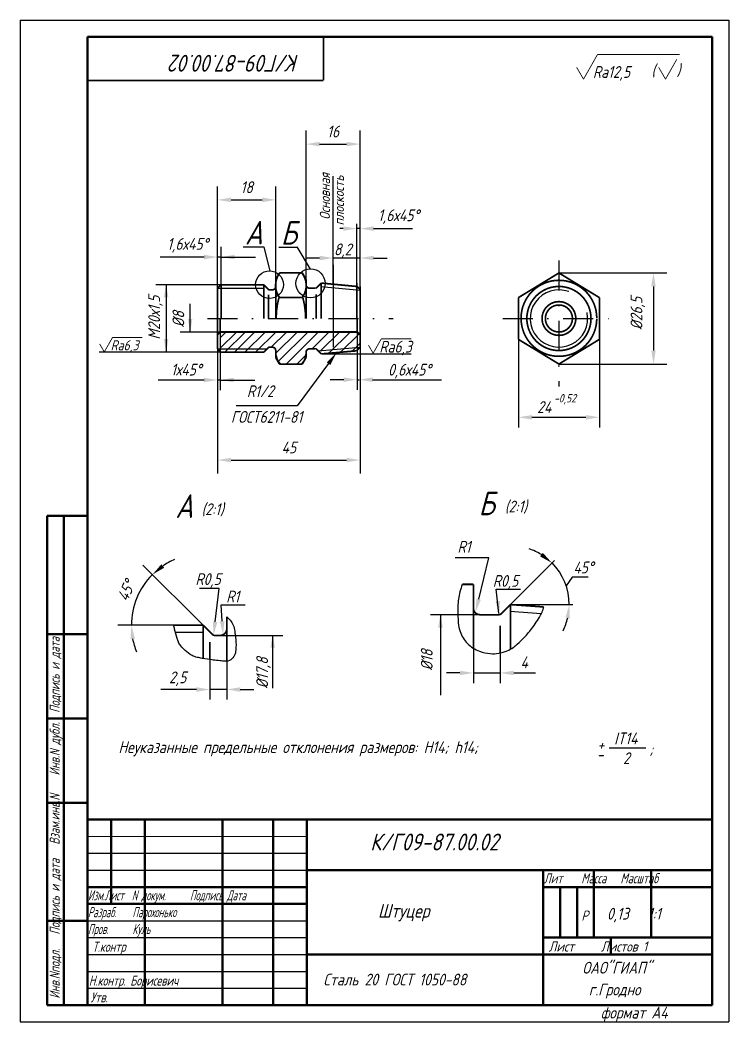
# Model space of a CAD drawing. Header units: inches. Extents: x 1065 to 7392, y 1020 to 3127.
# Drawn here: x 3932.5 to 4142.5, y 2289.9 to 2586.9 of the extents above; entities that cross this region are included whole.
import ezdxf
from ezdxf.enums import TextEntityAlignment as Align

# ---------------------------------------------------------------- set-up
doc = ezdxf.new("R2010")
doc.units = ezdxf.units.IN
doc.header["$LTSCALE"] = 0.7
doc.header["$MEASUREMENT"] = 0
doc.linetypes.add('DASHDOT', pattern=[25.4, 12.7, -6.35, 0, -6.35])
doc.styles.add('ROMANC', font='romanc', dxfattribs={"width": 0.8, "oblique": 15, "height": 3.5})
doc.styles.get("Standard").update_dxf_attribs({"font": 'romand.shx', "width": 0.8, "oblique": 15, "height": 3.5})
doc.dimstyles.get("Standard").update_dxf_attribs({"dimtxt": 3.5, "dimasz": 4, "dimexe": 4, "dimexo": 0, "dimgap": 2, "dimtad": 1, "dimdec": 0, "dimdsep": 46, "dimtxsty": 'Standard', "dimcen": 0.09, "dimadec": 0, "dimazin": 0, "dimtfac": 1, "dimtdec": 0, "dimtmove": 0, "dimatfit": 3, "dimfxl": 0, "dimtolj": 1, "dimtzin": 0, "dimlwd": 25, "dimlwe": 25, "dimarcsym": 0})

# ---------------------------------------------------------------- blocks, each defined once
blk = doc.blocks.new('*D230')
at = {"color": 0, "lineweight": 25}
for p, q in [((3986.72, 2407.5), (3968.86, 2425.36)), ((3978.04, 2407.5), (3961.47, 2407.5))]:
    blk.add_line(p, q, dxfattribs=at)
for start, end in [(113.4062, 124.2031), (135, 180), (190.7969, 201.5938)]:
    blk.add_arc((3986.72, 2407.5), 21.26, start, end, dxfattribs=at)
for points in [[(3975.2, 2424.57), (3974.35, 2425.59), (3971.69, 2422.53)], [(3965.18, 2403.45), (3966.51, 2403.58), (3965.47, 2407.5)]]:
    blk.add_solid(points, dxfattribs=at)
at = {"layer": 'DEFPOINTS', "color": 0, "lineweight": 25}
for p in [(3966.19, 2413), (3978.04, 2407.5), (3986.72, 2407.5), (3986.72, 2407.5), (3989.43, 2404.79)]:
    blk.add_point(p, dxfattribs=at)
at = {"color": 0, "insert": (3963.92, 2417.77), "char_height": 3.5, "attachment_point": 5, "rotation": 65.7474}
blk.add_mtext('\\A1;45%%D', dxfattribs=at)
blk = doc.blocks.new('*D246')
at = {"color": 0, "lineweight": 25}
for p, q in [((3991.01, 2507.44), (3991.01, 2537.61)), ((4008.21, 2507.6), (4008.21, 2537.61)), ((3995.01, 2533.61), (4004.21, 2533.61))]:
    blk.add_line(p, q, dxfattribs=at)
for points in [[(3995.01, 2534.28), (3995.01, 2532.94), (3991.01, 2533.61)], [(4004.21, 2534.28), (4004.21, 2532.94), (4008.21, 2533.61)]]:
    blk.add_solid(points, dxfattribs=at)
at = {"layer": 'DEFPOINTS', "color": 0, "lineweight": 25}
for p in [(4008.21, 2533.61), (3991.01, 2507.44), (4008.21, 2507.6)]:
    blk.add_point(p, dxfattribs=at)
at = {"color": 0, "lineweight": 25, "insert": (3999.61, 2537.36), "char_height": 3.5, "attachment_point": 5}
blk.add_mtext('\\A1;18', dxfattribs=at)
blk = doc.blocks.new('*D247')
at = {"color": 0, "lineweight": 25}
for p, q in [((4017.21, 2507.6), (4017.21, 2554.14)), ((4033.21, 2506.84), (4033.21, 2554.14)), ((4021.21, 2550.14), (4029.21, 2550.14))]:
    blk.add_line(p, q, dxfattribs=at)
for points in [[(4021.21, 2550.81), (4021.21, 2549.47), (4017.21, 2550.14)], [(4029.21, 2550.81), (4029.21, 2549.47), (4033.21, 2550.14)]]:
    blk.add_solid(points, dxfattribs=at)
at = {"layer": 'DEFPOINTS', "color": 0, "lineweight": 25}
for p in [(4033.21, 2550.14), (4017.21, 2507.6), (4033.21, 2506.84)]:
    blk.add_point(p, dxfattribs=at)
at = {"color": 0, "lineweight": 25, "insert": (4025.21, 2553.89), "char_height": 3.5, "attachment_point": 5}
blk.add_mtext('\\A1;16', dxfattribs=at)
blk = doc.blocks.new('*D248')
at = {"color": 0, "lineweight": 25}
for p, q in [((3991.01, 2489.45), (3991.01, 2452.48)), ((4033.21, 2489.94), (4033.21, 2452.48)), ((3995.01, 2456.48), (4029.21, 2456.48))]:
    blk.add_line(p, q, dxfattribs=at)
for points in [[(3995.01, 2457.14), (3995.01, 2455.81), (3991.01, 2456.48)], [(4029.21, 2457.14), (4029.21, 2455.81), (4033.21, 2456.48)]]:
    blk.add_solid(points, dxfattribs=at)
at = {"layer": 'DEFPOINTS', "color": 0, "lineweight": 25}
for p in [(3991.01, 2489.45), (4033.21, 2489.94), (4033.21, 2456.48)]:
    blk.add_point(p, dxfattribs=at)
at = {"color": 0, "lineweight": 25, "insert": (4012.11, 2460.23), "char_height": 3.5, "attachment_point": 5}
blk.add_mtext('\\A1;45', dxfattribs=at)

msp = doc.modelspace()

# ---------------------------------------------------------------- linework, layer by layer
for p, q in [((3932.48, 2586.91), (3932.48, 2289.91)), ((3932.48, 2586.91), (4142.48, 2586.91)), ((4142.48, 2586.91), (4142.48, 2289.91)), ((4004.82, 2519.63), (3998.55, 2519.63)), ((4006.58, 2512.58), (4004.82, 2519.63)), ((4009.14, 2519.63), (4014.43, 2519.63)), ((4014.5, 2519.65), (4018.43, 2513.09)), ((4025.21, 2514.31), (4025.21, 2489.94)), ((4008.21, 2510.03), (4008.21, 2498.44)), ((4017.21, 2498.44), (4017.21, 2510.03)), ((3991.01, 2507.46), (3991.01, 2489.45)), ((3991.01, 2507.46), (3991.01, 2489.45)), ((3991.01, 2507.44), (3996.77, 2507.44)), ((3991.01, 2507.44), (4004.71, 2507.44)), ((4005.71, 2507.44), (4005.71, 2507.4)), ((4021.61, 2507.95), (4033.21, 2506.84)), ((4033.21, 2507.94), (4033.21, 2488.94)), ((3991.02, 2489.44), (3996.77, 2489.44)), ((3991.8, 2489.44), (4005.71, 2489.44)), ((4008.21, 2488.66), (4008.21, 2488.94)), ((4020.78, 2488.87), (4033.12, 2489.94)), ((4017.21, 2486.85), (4017.21, 2488.66)), ((4022.19, 2487.98), (4048.38, 2487.98)), ((4023.85, 2485.06), (4014.58, 2472.51)), ((4014.58, 2472.51), (3996.51, 2472.51)), ((4071.33, 2427.46), (4061.39, 2427.46)), ((4068.34, 2415.24), (4071.33, 2427.46)), ((3991.44, 2418.39), (3985.61, 2418.39)), ((3990.27, 2408.54), (3991.44, 2418.39)), ((4074.33, 2411.01), (4073.48, 2418.21)), ((4073.48, 2418.21), (4080.68, 2418.21)), ((3992.36, 2408.69), (3992.08, 2413.57)), ((3992.08, 2413.57), (3999.18, 2413.57)), ((4077.61, 2411.64), (4086.93, 2410.98)), ((3978.46, 2405.5), (3986.72, 2405.5)), ((3988.72, 2405.5), (3988.72, 2405.41)), ((3932.48, 2289.91), (4142.48, 2289.91))]:
    msp.add_line(p, q)
at = {"lineweight": 50}
for p, q in [((3952.48, 2581.91), (3952.48, 2294.91)), ((3952.48, 2581.91), (4137.48, 2581.91)), ((4137.48, 2581.91), (4137.48, 2294.91)), ((3940.48, 2439.91), (3940.48, 2294.91)), ((3940.48, 2439.91), (3952.48, 2439.91)), ((3945.48, 2439.91), (3945.48, 2294.91)), ((3940.48, 2404.91), (3952.48, 2404.91)), ((3940.48, 2379.91), (3952.48, 2379.91)), ((3940.48, 2354.91), (3952.48, 2354.91)), ((3952.48, 2349.91), (4137.48, 2349.91)), ((3959.48, 2349.91), (3959.48, 2324.91)), ((3969.48, 2349.91), (3969.48, 2294.91)), ((3992.48, 2349.91), (3992.48, 2294.91)), ((4007.48, 2349.91), (4007.48, 2294.91)), ((4017.48, 2349.91), (4017.48, 2294.91)), ((4087.48, 2334.91), (4087.48, 2294.91)), ((4102.48, 2334.91), (4102.48, 2314.91)), ((4119.48, 2334.91), (4119.48, 2314.91)), ((3952.48, 2329.91), (4017.48, 2329.91)), ((4087.48, 2329.91), (4137.48, 2329.91)), ((4092.48, 2329.91), (4092.48, 2314.91)), ((4097.48, 2329.91), (4097.48, 2314.91)), ((3952.48, 2324.91), (4017.48, 2324.91)), ((3940.48, 2319.91), (3952.48, 2319.91)), ((4087.48, 2314.91), (4137.48, 2314.91)), ((4107.48, 2314.91), (4107.48, 2309.91)), ((3940.48, 2294.91), (4137.48, 2294.91))]:
    msp.add_line(p, q, dxfattribs=at)
at = {"color": 0, "linetype": 'ByBlock'}
for p, q in [((4017.21, 2507.6), (4017.21, 2546.31)), ((4033.21, 2507.94), (4033.21, 2546.31)), ((4025.21, 2508.61), (4025.21, 2540.63)), ((3991.01, 2507.46), (3991.01, 2529.13)), ((4008.21, 2507.6), (4008.21, 2529.13)), ((4028.21, 2525.08), (4027.18, 2525.08)), ((4032.21, 2507.94), (4032.21, 2526.53)), ((4033.21, 2525.08), (4032.21, 2525.08)), ((4037.21, 2525.08), (4048.7, 2525.08)), ((3991.01, 2507.46), (3991.01, 2519.65)), ((3992.01, 2508.44), (3992.01, 2519.65)), ((4033.21, 2507.94), (4033.21, 2519.75)), ((4033.21, 2507.02), (4033.21, 2519.37)), ((3983.01, 2516.65), (3974.01, 2516.65)), ((3987.01, 2516.65), (3983.01, 2516.65)), ((3992.01, 2516.65), (3991.01, 2516.65)), ((3992.01, 2516.65), (4002.21, 2516.65)), ((4021.21, 2516.37), (4017.21, 2516.37)), ((4033.21, 2516.37), (4025.21, 2516.37)), ((4037.21, 2516.37), (4041.21, 2516.37)), ((3991.99, 2508.44), (3972.75, 2508.44)), ((3975.75, 2508.44), (3975.75, 2488.45)), ((3982.88, 2498.44), (3982.88, 2502.77)), ((3982.88, 2494.44), (3982.88, 2498.44)), ((4080.11, 2498.44), (4080.11, 2466.16)), ((4104.11, 2498.44), (4104.11, 2466.16)), ((3991.8, 2494.44), (3979.88, 2494.44)), ((3991.01, 2493.65), (3991.01, 2477.21)), ((3991.8, 2494.44), (3991.8, 2477.21)), ((4032.38, 2494.44), (4032.38, 2477.31)), ((3994.21, 2488.45), (3955.87, 2488.45)), ((3983.01, 2480.21), (3973.37, 2480.21)), ((3987.01, 2480.21), (3983.01, 2480.21)), ((3991.8, 2480.21), (3991.01, 2480.21)), ((3991.8, 2480.21), (4002, 2480.21)), ((4028.38, 2480.31), (4024.38, 2480.31)), ((4032.38, 2480.31), (4032.89, 2480.31)), ((4036.89, 2480.31), (4040.89, 2480.31)), ((4040.89, 2480.31), (4057.33, 2480.31)), ((4084.11, 2469.16), (4100.11, 2469.16)), ((4077.73, 2413.64), (4090.84, 2426.75)), ((4077.73, 2413.64), (4096.27, 2413.64)), ((4070.73, 2410.64), (4054.02, 2410.64)), ((4057.02, 2410.64), (4057.02, 2393.93)), ((4057.02, 2410.64), (4057.02, 2401.93)), ((3991.72, 2404.5), (4010.3, 2404.5)), ((4007.3, 2404.5), (4007.3, 2396.85)), ((4066.76, 2401.93), (4066.76, 2390.37)), ((4074.73, 2401.39), (4074.73, 2390.37)), ((3988.72, 2397.35), (3988.72, 2385.47)), ((3993.72, 2396.85), (3993.72, 2385.47)), ((4007.3, 2396.85), (4007.3, 2388.85)), ((4057.02, 2393.93), (4057.02, 2386.77)), ((4062.76, 2393.37), (4058.76, 2393.37)), ((4066.76, 2393.37), (4074.73, 2393.37)), ((4078.73, 2393.37), (4082.73, 2393.37)), ((4082.73, 2393.37), (4085.19, 2393.37)), ((3980.72, 2388.47), (3974.22, 2388.47)), ((3984.72, 2388.47), (3980.72, 2388.47)), ((3993.72, 2388.47), (3988.72, 2388.47)), ((3997.72, 2388.47), (4001.72, 2388.47))]:
    msp.add_line(p, q, dxfattribs=at)
at = {"linetype": 'DASHDOT'}
for p, q in [((4092.11, 2515.65), (4092.11, 2478.29)), ((3988.05, 2498.44), (4043.01, 2498.44)), ((4075.46, 2498.44), (4109, 2498.44))]:
    msp.add_line(p, q, dxfattribs=at)
at = {"linetype": 'Continuous'}
for p, q in [((4017.21, 2510.03), (4017.21, 2498.44)), ((4032.21, 2508.94), (4032.21, 2498.44))]:
    msp.add_line(p, q, dxfattribs=at)
at = {"lineweight": 25}
for p, q in [((4092.11, 2511.94), (4124.12, 2511.94)), ((4120.12, 2507.94), (4120.12, 2488.94)), ((4092.11, 2484.94), (4124.12, 2484.94)), ((4096.04, 2421.8), (4094.26, 2419.19)), ((4100.76, 2421.8), (4096.04, 2421.8)), ((4107.03, 2371.19), (4117.86, 2371.19)), ((3952.48, 2339.91), (4017.48, 2339.91)), ((3952.48, 2334.91), (4017.48, 2334.91)), ((3952.48, 2319.91), (4017.48, 2319.91)), ((3952.48, 2314.91), (4017.48, 2314.91)), ((3952.48, 2309.91), (4017.48, 2309.91)), ((3952.48, 2304.91), (4017.48, 2304.91)), ((3952.48, 2299.91), (4017.48, 2299.91))]:
    msp.add_line(p, q, dxfattribs=at)
at = {"color": 0}
for p, q in [((3991.8, 2489.62), (3996.63, 2494.44)), ((3991.8, 2492.76), (3993.48, 2494.44)), ((3993.17, 2488.44), (3999.17, 2494.44)), ((3995.97, 2488.44), (4001.97, 2494.44)), ((3999.11, 2488.44), (4005.11, 2494.44)), ((4002.25, 2488.44), (4008.25, 2494.44)), ((4006.9, 2489.94), (4011.4, 2494.44)), ((4008.23, 2488.13), (4014.54, 2494.44)), ((4008.97, 2485.73), (4017.68, 2494.44)), ((4011.33, 2484.94), (4020.83, 2494.44)), ((4018.97, 2489.44), (4023.97, 2494.44)), ((4021.61, 2488.94), (4027.11, 2494.44)), ((4023.95, 2488.14), (4030.26, 2494.44)), ((4027.39, 2488.44), (4032.89, 2493.93)), ((4030.84, 2488.74), (4033.21, 2491.11)), ((4014.47, 2484.94), (4017.15, 2487.62))]:
    msp.add_line(p, q, dxfattribs=at)
at = {"lineweight": 15}
msp.add_line((3952.48, 2344.91), (4017.48, 2344.91), dxfattribs=at)
at = {"color": 1, "lineweight": 50}
for p, q in [((4017.48, 2334.91), (4137.48, 2334.91)), ((4017.48, 2309.91), (4137.48, 2309.91))]:
    msp.add_line(p, q, dxfattribs=at)
for points, const_width in [([(4022.33, 2569.03), (4022.33, 2582.03)], 0.5), ([(4099.4, 2569.39), (4103.56, 2576.73)], 0.25), ([(4103.56, 2576.73), (4127.92, 2576.73)], 0.3), ([(4123.69, 2569.39), (4127.03, 2575.27)], 0.25), ([(4097.36, 2572.89), (4099.4, 2569.39)], 0.25), ([(4121.66, 2572.89), (4123.69, 2569.39)], 0.25), ([(3952.33, 2569.03), (4022.33, 2569.03)], 0.5), ([(4008.21, 2510.03), (4009.31, 2511.94)], 0.5), ([(4008.21, 2498.44), (4008.21, 2510.03)], 0.5), ([(4009.31, 2511.94), (4016.11, 2511.94)], 0.5), ([(4017.21, 2510.03), (4016.11, 2511.94)], 0.5), ([(4017.21, 2510.03), (4017.21, 2498.44)], 0.5), ([(4080.11, 2504.63), (4092.11, 2511.94)], 0.5), ([(4092.11, 2511.94), (4104.11, 2504.63)], 0.5), ([(3991.99, 2508.44), (3991.01, 2507.46)], 0.5), ([(3991.01, 2507.46), (3991.01, 2489.45)], 0.5), ([(3991.99, 2508.44), (3996.77, 2508.44)], 0.5), ([(3992.01, 2508.44), (4004.71, 2508.44)], 0.5), ([(4006.06, 2507.09), (4004.71, 2508.44)], 0.5), ([(4004.71, 2508.44), (4004.71, 2498.44)], 0.5), ([(4006.41, 2506.94), (4007.21, 2506.94)], 0.5), ([(4018.21, 2507.44), (4020, 2507.44)], 0.5), ([(4020.35, 2507.59), (4021.71, 2508.94)], 0.5), ([(4021.71, 2508.94), (4021.71, 2498.44)], 0.5), ([(4021.71, 2508.94), (4032.21, 2507.94)], 0.5), ([(4032.21, 2508.02), (4033.21, 2507.02)], 0.5), ([(4032.21, 2508.02), (4032.21, 2498.44)], 0.5), ([(4033.21, 2507.02), (4033.21, 2489.94)], 0.5), ([(4006.04, 2505.51), (4006.04, 2498.44)], 0.5), ([(4009.16, 2504.63), (4016.26, 2504.63)], 0.5), ([(4020.21, 2505.56), (4020.21, 2498.44)], 0.5), ([(4080.11, 2504.63), (4080.11, 2492.26)], 0.5), ([(4104.11, 2504.63), (4104.11, 2492.26)], 0.5), ([(4032.38, 2498.44), (4032.38, 2494.44)], 0.5), ([(3957.43, 2488.53), (3959.84, 2492.77)], 0.25), ([(3959.84, 2492.77), (3968.72, 2492.77)], 0.3), ([(3991.84, 2494.48), (3991.01, 2493.65)], 0.5), ([(3991.8, 2494.44), (3996.77, 2494.44)], 0.5), ([(3991.8, 2494.44), (4032.38, 2494.44)], 0.5), ([(4032.38, 2494.44), (4033.21, 2493.61)], 0.5), ([(4037.08, 2488.15), (4039.49, 2492.4)], 0.25), ([(4039.49, 2492.4), (4048.37, 2492.4)], 0.3), ([(4092.11, 2484.94), (4080.11, 2492.26)], 0.5), ([(4104.11, 2492.26), (4092.11, 2484.94)], 0.5), ([(3956.03, 2490.94), (3957.43, 2488.53)], 0.25), ([(3992.01, 2488.45), (3991.01, 2489.45)], 0.5), ([(4006.06, 2489.8), (4004.71, 2488.44)], 0.5), ([(4006.41, 2489.94), (4007.21, 2489.94)], 0.5), ([(4008.21, 2486.85), (4008.21, 2488.94)], 0.5), ([(4017.21, 2488.66), (4017.21, 2486.85)], 0.5), ([(4018.21, 2489.44), (4020, 2489.44)], 0.5), ([(4020.35, 2489.3), (4021.71, 2487.94)], 0.5), ([(4021.71, 2487.94), (4032.11, 2488.85)], 0.5), ([(4032.11, 2488.85), (4033.21, 2489.94)], 0.5), ([(4035.68, 2490.56), (4037.08, 2488.15)], 0.25), ([(3991.8, 2488.44), (4004.71, 2488.44)], 0.5), ([(3992.01, 2488.44), (3996.77, 2488.44)], 0.5), ([(4008.21, 2486.85), (4009.31, 2484.94)], 0.5), ([(4017.21, 2486.85), (4016.11, 2484.94)], 0.5), ([(4009.31, 2484.94), (4016.11, 2484.94)], 0.5), ([(4063.48, 2419.64), (4066.76, 2419.64)], 0.5), ([(4075.02, 2410.93), (4077.73, 2413.64)], 0.5), ([(4077.73, 2413.64), (4077.73, 2400.39)], 0.5), ([(4077.75, 2413.64), (4087.6, 2412.94)], 0.5), ([(3993.72, 2410.01), (3993.72, 2396.85)], 0.5), ([(4068.76, 2410.64), (4074.32, 2410.64)], 0.5), ([(3978.04, 2407.5), (3986.72, 2407.5)], 0.5), ([(3989.43, 2404.79), (3986.72, 2407.5)], 0.5), ([(3986.72, 2407.5), (3986.72, 2397.65)], 0.5), ([(4074.73, 2407.39), (4074.73, 2399.32)], 0.5), ([(3988.72, 2402.54), (3988.72, 2397.35)], 0.5), ([(3990.14, 2404.5), (3991.72, 2404.5)], 0.5)]:
    msp.add_lwpolyline(points, dxfattribs=dict(const_width=const_width))
at = {"const_width": 0.5}
for points in [[(4009.45, 2511.94, 0.337742), (4009.37, 2504.63, 0.337742)], [(4016.05, 2504.63, 0.337742), (4015.96, 2511.94, 0.337742)], [(4080.9, 2498.56, -1), (4103.32, 2498.56, -1)], [(4006.06, 2507.09, 0.198912), (4006.41, 2506.94, 0.198912)], [(4007.21, 2506.94, 0.414214), (4008.21, 2507.94, 0.414214)], [(4017.21, 2508.44, 0.414214), (4018.21, 2507.44, 0.414214)], [(4020, 2507.44, 0.198912), (4020.35, 2507.59, 0.198912)], [(4082.61, 2498.44, -1), (4101.61, 2498.44, -1)], [(4009.16, 2504.63, 0.065251), (4008.35, 2498.44, 0.065251)], [(4017.07, 2498.44, 0.065251), (4016.26, 2504.63, 0.065251)], [(4097.11, 2498.44, 1), (4087.11, 2498.44, 1)], [(4096.11, 2498.44, 1), (4088.11, 2498.44, 1)], [(4080.9, 2498.44, 1), (4103.32, 2498.44, 1)], [(4082.61, 2498.44, 1), (4101.61, 2498.44, 1)], [(4097.11, 2498.44, -1), (4087.11, 2498.44, -1)], [(4096.11, 2498.44, -1), (4088.11, 2498.44, -1)], [(4006.41, 2489.94, 0.198912), (4006.06, 2489.8, 0.198912)], [(4008.21, 2488.94, 0.414214), (4007.21, 2489.94, 0.414214)], [(4018.21, 2489.44, 0.414214), (4017.21, 2488.44, 0.414214)], [(4020.35, 2489.3, 0.198912), (4020, 2489.44, 0.198912)], [(4066.76, 2412.64, 0.414214), (4068.76, 2410.64, 0.414214)], [(4074.32, 2410.64, 0.198912), (4075.02, 2410.93, 0.198912)], [(3991.72, 2404.5, 0.414214), (3993.72, 2406.5, 0.414214)], [(3989.43, 2404.79, 0.198912), (3990.14, 2404.5, 0.198912)]]:
    msp.add_lwpolyline(points, format="xyb", dxfattribs=at)
at = {"linetype": 'Continuous', "const_width": 0.5}
for points in [[(3992.01, 2508.44), (3992.01, 2498.45)], [(3991.8, 2498.44), (3991.8, 2494.44)], [(4066.76, 2419.64), (4066.76, 2400.72)]]:
    msp.add_lwpolyline(points, dxfattribs=at)
for points in [[(4063.48, 2419.64, 0.021316), (4062.8, 2417.43, 0.055297), (4062.18, 2413.07, 0.027904), (4062.3, 2408.19, 0.061642), (4062.82, 2405.64, 0.115407), (4065.03, 2402.09, 0.111917), (4068.62, 2399.82, 0.055594), (4071.76, 2399.1, 0.082592), (4074.28, 2399.22, 0.038661), (4076.81, 2399.97, 0.063002), (4078.52, 2400.89, 0.029681), (4079.79, 2401.91, 0.01581), (4081.75, 2403.81, 0.036462), (4084.42, 2406.99, 0.031652), (4086.92, 2410.97, 0.071764), (4087.54, 2412.64, 0.003406), (4087.6, 2412.94, 0.007212)], [(3993.72, 2410.01, -0.04578), (3995, 2408.65, -0.102753), (3995.76, 2407.1, -0.021631), (3996.14, 2405.28, -0.020194), (3996.39, 2403.3, -0.041448), (3996.4, 2400.18, -0.080409), (3996.01, 2398.61, -0.151734), (3994.87, 2397.26, -0.158776), (3993.22, 2396.83, -0.010795), (3991.73, 2396.96, -0.007743), (3989.67, 2397.21, -0.005794), (3986.42, 2397.7, -0.012898), (3984.97, 2397.98, -0.076767), (3983.43, 2398.57, -0.051089), (3981.42, 2400, -0.043229), (3980.1, 2401.4, -0.062038), (3979.39, 2402.54, -0.033941), (3978.99, 2403.6, -0.013605), (3978.25, 2406.34, -0.027433), (3978.04, 2407.5, -0.018174)]]:
    msp.add_lwpolyline(points, format="xyb")
for centre, radius in [((4018.53, 2508.86), 4.31), ((4006.38, 2508.47), 4.11)]:
    msp.add_circle(centre, radius)
for centre, radius, start, end in [((4092.11, 2498.44), 8.5, 69.4898, 11.8307), ((4014.21, 2488.66), 6, 180, 218.2595), ((4011.21, 2488.66), 6.03, 321.9873, 0)]:
    msp.add_arc(centre, radius, start, end)
at = {"lineweight": 25}
for start, end in [(58.1735, 71.347), (0, 45), (333.653, 346.8265)]:
    msp.add_arc((4077.73, 2413.64), 17.44, start, end, dxfattribs=at)
at = {"color": 0, "linetype": 'ByBlock'}
for points in [[(4028.21, 2525.75), (4028.21, 2524.42), (4032.21, 2525.08)], [(4037.21, 2525.75), (4037.21, 2524.42), (4033.21, 2525.08)], [(3987.01, 2517.32), (3987.01, 2515.98), (3991.01, 2516.65)], [(3996.01, 2517.32), (3996.01, 2515.98), (3992.01, 2516.65)], [(4021.21, 2517.04), (4021.21, 2515.7), (4025.21, 2516.37)], [(4037.21, 2517.04), (4037.21, 2515.7), (4033.21, 2516.37)], [(3975.08, 2504.68), (3976.42, 2504.68), (3975.75, 2508.68)], [(3982.21, 2498.32), (3983.54, 2498.32), (3982.88, 2494.32)], [(3975.08, 2492.38), (3976.42, 2492.38), (3975.75, 2488.38)], [(3987.01, 2480.87), (3987.01, 2479.54), (3991.01, 2480.21)], [(3995.8, 2480.87), (3995.8, 2479.54), (3991.8, 2480.21)], [(4028.38, 2480.98), (4028.38, 2479.64), (4032.38, 2480.31)], [(4036.89, 2480.98), (4036.89, 2479.64), (4032.89, 2480.31)], [(4084.11, 2469.82), (4084.11, 2468.49), (4080.11, 2469.16)], [(4100.11, 2469.82), (4100.11, 2468.49), (4104.11, 2469.16)], [(4073.31, 2414.55), (4074.64, 2414.71), (4074.45, 2410.66)], [(4056.35, 2406.84), (4057.68, 2406.84), (4057.02, 2410.84)], [(4006.64, 2400.84), (4007.97, 2400.84), (4007.3, 2404.84)], [(4062.76, 2394.03), (4062.76, 2392.7), (4066.76, 2393.37)], [(4078.73, 2394.03), (4078.73, 2392.7), (4074.73, 2393.37)], [(3984.72, 2389.13), (3984.72, 2387.8), (3988.72, 2388.47)], [(3997.72, 2389.13), (3997.72, 2387.8), (3993.72, 2388.47)]]:
    msp.add_solid(points, dxfattribs=at)
at = {"lineweight": 25}
for points in [[(4119.46, 2507.94), (4120.79, 2507.94), (4120.12, 2511.94)], [(4119.46, 2488.94), (4120.79, 2488.94), (4120.12, 2484.94)], [(4087.34, 2428.98), (4086.51, 2427.93), (4090.06, 2425.97)], [(4094.04, 2409.74), (4095.37, 2409.59), (4095.17, 2413.64)]]:
    msp.add_solid(points, dxfattribs=at)
for points in [[(4023.31, 2485.45), (4024.39, 2484.66), (4026.23, 2488.27)], [(4068.99, 2415.08), (4067.69, 2415.4), (4067.39, 2411.35)], [(3993.02, 2408.73), (3991.69, 2408.65), (3992.59, 2404.69)], [(3990.93, 2408.46), (3989.61, 2408.62), (3989.8, 2404.57)]]:
    msp.add_solid(points)
at = {"layer": 'DEFPOINTS', "color": 0, "linetype": 'ByBlock'}
for p in [(4008.21, 2526.13), (4017.21, 2525.84), (4032.21, 2525.08), (3991.01, 2516.65), (4025.21, 2516.37), (3991.01, 2507.46), (3991.01, 2507.46), (3991.99, 2508.44), (3992.01, 2508.44), (4008.21, 2507.6), (4017.21, 2507.6), (4021.71, 2508.94), (4021.71, 2508.94), (4025.21, 2508.61), (4032.21, 2507.94), (4032.21, 2507.02), (4033.21, 2507.02), (4033.21, 2507.02), (4033.21, 2507.02), (3982.88, 2498.44), (3991.8, 2498.44), (4080.11, 2498.44), (4104.11, 2498.44), (3991.01, 2493.65), (3991.8, 2494.44), (3991.8, 2494.44), (4032.38, 2494.44), (4032.89, 2493.93), (3975.75, 2489.44), (3991.01, 2489.45), (3991.02, 2489.44), (4033.21, 2488.94), (3991.01, 2480.21), (4032.89, 2480.31), (4104.11, 2469.16), (4033.21, 2461.2), (4092.81, 2417.38), (4074.32, 2411.64), (4077.73, 2413.64), (4077.73, 2413.64), (4085.7, 2413.64), (4068.76, 2410.64), (4074.75, 2410.74), (4075.02, 2410.93), (3991.72, 2404.5), (4057.02, 2401.93), (4066.76, 2401.93), (4066.76, 2401.93), (4074.73, 2401.39), (3988.72, 2397.35), (3993.72, 2396.85), (3993.72, 2396.85), (4007.3, 2396.85), (4074.73, 2393.37), (3988.72, 2388.47)]:
    msp.add_point(p, dxfattribs=at)

# ---------------------------------------------------------------- texts
at = {"style": 'ROMANC', "oblique": 15, "width": 0.8}
for s, p in [('(', (4119.51, 2570.21)), (')', (4127, 2570.35))]:
    msp.add_text(s, height=3.5, dxfattribs=at).set_placement(p)
at = {"color": 0, "linetype": 'ByBlock', "style": 'ROMANC', "oblique": 15, "width": 0.8}
msp.add_text('%%C8', height=3.5, rotation=90, dxfattribs=at).set_placement((3979.38, 2498.24), align=Align.MIDDLE_CENTER)
at = {"lineweight": 35, "insert": (4015.21, 2571.61), "char_height": 5, "width": 116.2188, "attachment_point": 1, "rotation": 180}
msp.add_mtext('К/Г09-87.00.02 ', dxfattribs=at)
at = {"lineweight": 25, "attachment_point": 1}
for s, insert, char_height, width in [('Ra12,5', (4102.18, 2573.27), 3.5, 29.1251), ('8,2', (4025.47, 2520.68), 3.5, 23.0679), ('Ra6,3', (3959.32, 2492), 3, 13.689), ('Ra6,3', (4038.91, 2491.83), 3.5, 29.1251), ('R1/2', (3999.67, 2478.63), 3.5, 32.719), ('-0,52', (4090.67, 2476.05), 2.5, 14.2705), ('ГОСТ6211-81', (3994.93, 2471.01), 3.5, 33.4893), ('(2:1)', (4076.08, 2444.45), 3.5, 42.5298), ('(2:1)', (3986.24, 2443.65), 3.5, 42.5298), ('R1', (4062.06, 2432.54), 3.5, 34.7971), ('R0,5', (3984.42, 2422.94), 3.5, 34.7971), ('R0,5', (4072.52, 2422.4), 3.5, 34.7971), ('R1', (3993.54, 2417.78), 3.5, 34.7971), ('4', (4080.74, 2398.26), 3.5, 34.7971), ('2,5', (3976.62, 2393.82), 3.5, 34.7971), (' Неуказанные предельные отклонения размеров: H14; h14; ', (3959.77, 2373.12), 3.5, 158.004), ('IT14', (4108.48, 2375.71), 3.5, 19.7907), ('+', (4103.53, 2373.89), 3.5, 4.3989), (';', (4118.91, 2372.55), 3.5, 9.0235), ('-', (4103.3, 2370.96), 3.5, 6.6548), ('2', (4111.09, 2369.84), 3.5, 17.1446), ('{\\W0.7;Лит    Масса   Масштаб}', (4087.67, 2334.02), 3, 48.3624), ('{\\W0.6; Изм.Лист  N докум.      Подпись Дата\\P Разраб.    Парохонько\\P Пров.      Куль}', (3951.4, 2328.97), 3, 75.9719), ('Р', (4098.76, 2322.95), 3, 4.7355), ('0,13   1:1', (4106.33, 2323.75), 3.5, 30.5998), ('{\\W0.7;Т.контр}', (3953.91, 2313.71), 3, 65.7648), ('Лист     Листов 1', (4089.08, 2313.78), 3, 49.4707), ('{\\W0.7; Н.контр. Борисевич}', (3951.46, 2303.69), 3, 40.546), ('Сталь 20 ГОСТ 1050-88', (4022.33, 2304.23), 3.5, 67.3789), ('г.Гродно', (4100.97, 2301.29), 3.5, 35.0627), ('{\\W0.7;Утв.     }', (3953.4, 2298.7), 3, 39.2217), ('формат А4', (4104.5, 2294.43), 3.5, 32.7454)]:
    msp.add_mtext(s, dxfattribs=dict(at, insert=insert, char_height=char_height, width=width))
at = {"lineweight": 25, "attachment_point": 1, "rotation": 90}
for s, insert, char_height, width in [('Основная ', (4021.27, 2527.73), 3, 30.6929), (' плоскость ', (4025.43, 2524.44), 3, 30.6929), ('{\\W0.7; Инв.Nподл.   Подпись и дата   Взам.инв.N    Инв.N дубл.  Подпись и дата}', (3941.24, 2295.43), 3, 144.2887), ('%%C18', (4051.21, 2394.11), 3.5, 50.5136), ('%%C17,8', (4002.45, 2388.76), 3.5, 50.5136)]:
    msp.add_mtext(s, dxfattribs=dict(at, insert=insert, char_height=char_height, width=width))
at = {"lineweight": 25, "char_height": 3.5, "attachment_point": 5}
for s, insert in [('\\A1;1,6х45%%D', (4044.59, 2528.63)), ('\\A1;1,6х45%%D', (3982.13, 2520.14)), ('1х45%%D', (3981.69, 2483.29)), ('0,6х45%%D', (4047.84, 2482.86)), ('\\A1;24', (4087.78, 2472.19))]:
    msp.add_mtext(s, dxfattribs=dict(at, insert=insert))
at = {"lineweight": 35, "attachment_point": 1}
for s, insert, char_height, width in [('А', (3999.1, 2527.38), 7, 25.8231), ('Б', (4009.72, 2527.33), 7, 25.8231), ('А', (3978.48, 2446.33), 7, 25.8231), ('Б', (4068.32, 2447.13), 7, 25.8231), ('К/Г09-87.00.02', (4036.21, 2345.76), 5, 116.2188), ('ОАО"ГИАП"', (4099.06, 2307.74), 3.5, 36.171)]:
    msp.add_mtext(s, dxfattribs=dict(at, insert=insert, char_height=char_height, width=width))
at = {"lineweight": 25, "char_height": 3.5, "attachment_point": 5}
for s, insert, rotation in [('\\A1;М20х1,5', (3972.61, 2498.7), 90), ('\\A1;45°', (4099.36, 2424.64), 1.2397)]:
    msp.add_mtext(s, dxfattribs=dict(at, insert=insert, rotation=rotation))
at = {"insert": (4115.5, 2499.97), "char_height": 3.5, "attachment_point": 5, "rotation": 90}
msp.add_mtext('\\A1;%%C26,5', dxfattribs=at)
at = {"lineweight": 30, "insert": (4038.51, 2324.84), "char_height": 4, "width": 61.9449, "attachment_point": 1}
msp.add_mtext('Штуцер', dxfattribs=at)

# ---------------------------------------------------------------- dimensions: what is measured, and where the dimension line sits
at = {"lineweight": 25}
dim = msp.add_linear_dim(base=(4033.21, 2550.14), p1=(4017.21, 2507.6), p2=(4033.21, 2506.84), dimstyle='Standard', dxfattribs=at)
dim.commit()
dim.dimension.update_dxf_attribs({"geometry": '*D247', "text_midpoint": (4025.21, 2553.89)})
for base, p1, p2, text, picture, middle in [((4008.21, 2533.61), (3991.01, 2507.44), (4008.21, 2507.6), '18', '*D246', (3999.61, 2537.36)), ((4033.21, 2456.48), (3991.01, 2489.45), (4033.21, 2489.94), '45', '*D248', (4012.11, 2460.23))]:
    dim = msp.add_linear_dim(base=base, p1=p1, p2=p2, text=text, dimstyle='Standard', dxfattribs=at)
    dim.commit()
    dim.dimension.update_dxf_attribs({"geometry": picture, "text_midpoint": middle})
dim = msp.add_angular_dim_2l(base=(3966.19, 2413), line1=((3989.43, 2404.79), (3986.72, 2407.5)), line2=((3978.04, 2407.5), (3986.72, 2407.5)), text='45%%D', dimstyle='Standard')
dim.commit()
dim.dimension.update_dxf_attribs({"geometry": '*D230', "text_midpoint": (3967.34, 2416.23), "dimtype": 162})

doc.saveas('drawing.dxf')
